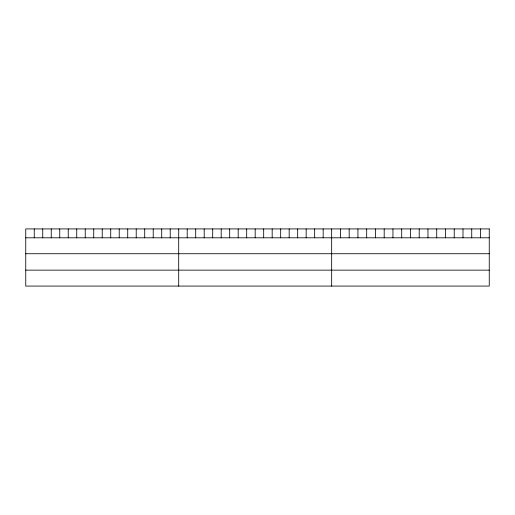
<?xml version="1.0" encoding="UTF-8"?>
<svg xmlns="http://www.w3.org/2000/svg" width="515" height="515" viewBox="0 0 515 515"><rect width="100%" height="100%" fill="white"/><g stroke="black" fill="none" stroke-linecap="round" stroke-linejoin="round"><path stroke-width="0.77" d="M25.75 237.801L489.25 237.801M25.75 253.734L489.25 253.734M25.75 270.143L489.25 270.143M480.495 228.924L480.495 237.801M471.74 228.924L471.74 237.801M462.985 228.924L462.985 237.801M454.23 228.924L454.23 237.801M445.475 228.924L445.475 237.801M436.72 228.924L436.72 237.801M427.965 228.924L427.965 237.801M419.21 228.924L419.21 237.801M410.455 228.924L410.455 237.801M401.7 228.924L401.7 237.801M392.945 228.924L392.945 237.801M384.19 228.924L384.19 237.801M375.435 228.924L375.435 237.801M366.68 228.924L366.68 237.801M357.925 228.924L357.925 237.801M349.17 228.924L349.17 237.801M340.415 228.924L340.415 237.801M331.66 228.924L331.66 286.076M323.163 228.924L323.163 237.801M314.665 228.924L314.665 237.801M306.168 228.924L306.168 237.801M297.67 228.924L297.67 237.801M289.173 228.924L289.173 237.801M280.675 228.924L280.675 237.801M272.178 228.924L272.178 237.801M263.68 228.924L263.68 237.801M255.183 228.924L255.183 237.801M246.685 228.924L246.685 237.801M238.188 228.924L238.188 237.801M229.69 228.924L229.69 237.801M221.193 228.924L221.193 237.801M212.695 228.924L212.695 237.801M204.198 228.924L204.198 237.801M195.7 228.924L195.7 237.801M187.203 228.924L187.203 237.801M178.705 228.924L178.705 286.076M170.208 228.924L170.208 237.801M161.71 228.924L161.71 237.801M153.213 228.924L153.213 237.801M144.715 228.924L144.715 237.801M136.218 228.924L136.218 237.801M127.72 228.924L127.72 237.801M119.222 228.924L119.222 237.801M110.725 228.924L110.725 237.801M102.228 228.924L102.228 237.801M93.73 228.924L93.73 237.801M85.233 228.924L85.233 237.801M76.735 228.924L76.735 237.801M68.238 228.924L68.238 237.801M59.74 228.924L59.74 237.801M51.242 228.924L51.242 237.801M42.745 228.924L42.745 237.801M34.248 228.924L34.248 237.801M489.25 228.924L25.75 228.924L25.75 286.076L489.25 286.076L489.25 228.924"/></g></svg>
